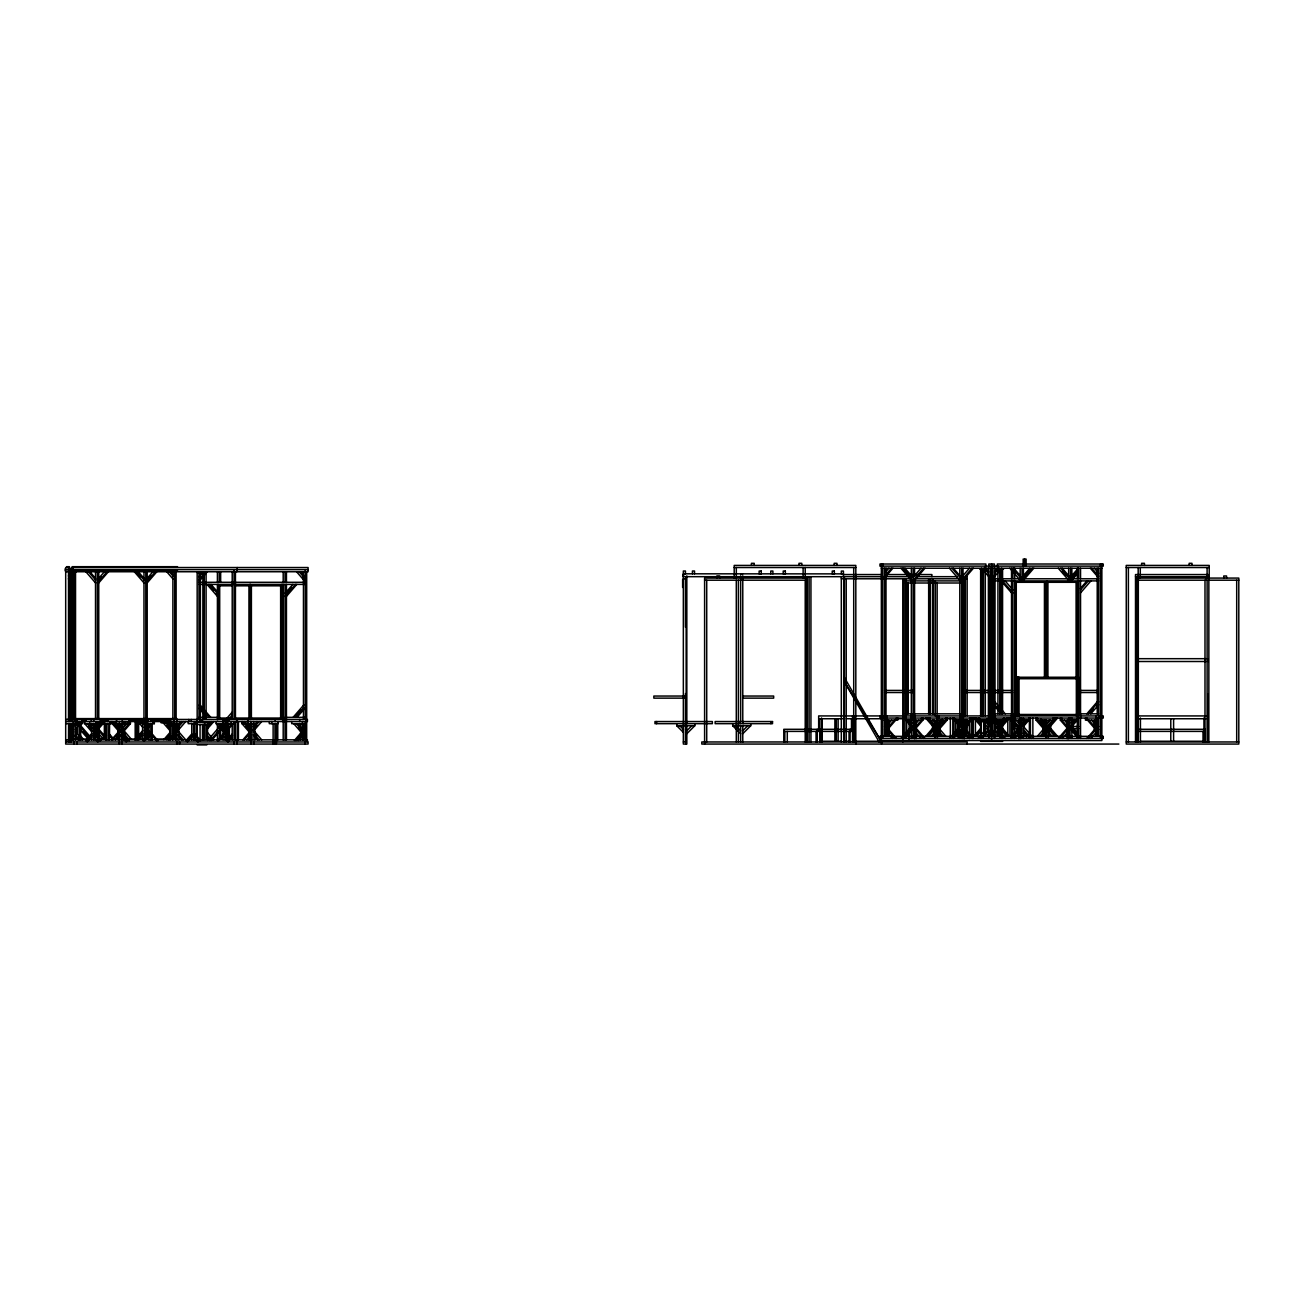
<?xml version="1.0" encoding="UTF-8"?>
<svg xmlns="http://www.w3.org/2000/svg" width="1304" height="1304" viewBox="0 0 1304 1304"><rect width="100%" height="100%" fill="white"/><g stroke="black" fill="none" stroke-linecap="round" stroke-linejoin="round"><path stroke-width="1.5" d="M685.448 573.809L685.448 571.005L683.345 571.005L683.345 744.062L686.833 744.062L686.833 725.823M843.427 576.71L843.427 571.071L841.324 571.071L841.324 573.874L843.427 573.874L683.345 573.809M881.537 744.062L881.537 741.96L844.144 677.086L844.128 681.307L879.157 741.96M68.427 575.879L72.747 570.907M71.883 574.885L68.427 578.862L69.846 578.862L72.144 576.205M74.442 573.564L76.724 570.907M97.36 579.921L105.151 570.907M98.762 579.921L101.353 576.906M107.743 570.907L97.36 582.904L98.762 582.904L109.145 570.907M145.803 579.921L153.611 570.907M147.205 579.921L151.117 575.406M156.187 570.907L145.803 582.904L147.205 582.904L157.588 570.907M198.99 576.727L203.294 571.755M205.885 571.755L198.99 579.709L200.392 579.709L207.287 571.755M75.11 725.285L78.338 721.552M75.436 726.54L79.756 721.552M77.474 725.546L80.929 721.552M75.436 729.523L82.331 721.552M93.448 728.643L98.68 722.823M94.866 728.643L98.093 724.91M85.885 740.623L91.622 733.614M87.286 740.623L91.883 735.326M103.358 723.361L98.762 728.675L97.36 728.675M87.319 741.96L91.622 736.988M100.424 740.623L106.162 734.005M102.967 739.303L106.423 735.326M104.01 739.466L106.162 736.988M124.418 721.552L120.115 726.54L121.516 726.54L125.836 721.552M111.394 739.841L119.202 731.039M122.12 728.643L126.423 723.671M112.812 739.841L119.691 731.886L118.289 731.886M128.411 721.552L121.516 729.523L120.115 729.523M116.023 736.352L119.463 732.375M115.697 739.303L117.996 736.646M115.388 739.841L119.691 734.869L118.289 734.869M130.416 721.552L130.416 723.671L123.521 731.625L122.12 731.625L129.014 723.671L129.014 721.552M145.803 725.692L147.955 723.198M134.882 739.612L142.674 730.615M138.892 736.613L141.484 733.614M149.243 724.698L145.803 728.675L147.205 728.675L149.504 726.018M137.474 739.612L142.674 733.598M138.876 739.612L142.788 735.114M143.212 740.623L148.949 734.005M144.614 740.623L149.21 735.326M146.798 739.466L148.949 736.988M285.022 593.418L292.829 584.404M287.728 591.918L291.64 587.419M295.421 584.404L285.022 596.401L286.44 596.401L296.823 584.404M163.799 739.612L170.302 732.114M166.505 738.113L170.4 733.614M178.518 725.285L181.745 721.552M166.39 739.612L170.286 735.114M183.147 721.552L178.844 726.54L177.442 726.54M167.792 739.612L170.4 736.613M168.721 739.841L175.616 731.886L177.018 731.886L170.123 739.841M185.738 721.552L178.844 729.523L177.442 729.523M172.715 739.841L177.018 734.869L175.616 734.869M185.999 740.623L191.737 734.005M187.401 740.623L191.998 735.326M187.434 741.96L191.737 736.988M206.586 725.285L209.814 721.552M206.912 726.54L211.215 721.552M206.651 728.186L211.248 722.889M206.912 729.523L213.807 721.552M207.646 740.46L232.21 712.114L232.21 715.097L210.237 740.46M211.639 740.46L232.324 716.597M229.243 723.671L224.924 728.643L226.342 728.643M217.36 740.623L223.098 734.005M231.819 723.671L224.924 731.625L226.342 731.625L233.22 723.671M218.762 740.623L223.359 735.326M220.947 739.466L223.098 736.988M226.456 740.623L232.21 734.005M227.874 740.623L232.471 735.326M227.907 741.96L232.21 736.988M257.719 721.552L253.416 726.54L254.818 726.54L259.137 721.552M242.87 739.841L249.765 731.886L251.167 731.886L244.272 739.841M256.872 725.546L253.416 729.523L254.818 729.523L261.713 721.552M253.286 730.305L256.725 726.328M246.863 739.841L251.167 734.869L249.765 734.869M293.074 717.347L303.457 705.35L304.859 705.35M295.763 715.847L300.963 709.849M295.649 717.347L303.457 708.333L304.859 708.333L297.051 717.347M294.362 740.46L302.153 731.462M295.763 740.46L299.659 735.961M296.953 740.46L302.153 734.445M298.355 740.46L302.251 735.945M884.601 573.206L888.904 568.234M891.496 568.234L884.601 576.189L886.003 576.189L892.898 568.234M913.175 577.248L920.983 568.234M923.558 568.234L913.175 580.231L914.577 580.231L924.976 568.234M969.426 568.234L961.635 577.248L963.037 577.248M972.018 568.234L961.635 580.231L963.037 580.231L973.42 568.234M994.512 571.967L997.739 568.234M994.838 573.206L999.157 568.234M994.838 576.189L1001.733 568.234M887.405 725.122L891.724 720.15M894.299 720.15L887.405 728.105L888.823 728.105L895.718 720.15M1022.01 577.248L1029.818 568.234M1023.428 577.248L1029.932 569.734M1022.01 580.231L1032.409 568.234M1023.428 580.231L1033.811 568.234M900.966 738.439L911.349 726.442L912.751 726.442L902.368 738.439M918.896 720.15L914.577 725.122L915.995 725.122M903.542 738.439L911.349 729.425M904.96 738.439L912.751 729.425M922.873 718.048L922.873 720.15L915.995 728.105L914.577 728.105L921.472 720.15L921.472 718.048M925.661 736.336L932.539 728.365L935.359 728.365L928.464 736.336M927.062 736.336L933.957 728.365M939.01 723.019L942.238 719.286M938.815 725.122L943.118 720.15M941.309 723.345L943.607 720.688M931.056 736.336L935.359 731.348M1070.47 577.248L1078.261 568.234M947.111 718.048L947.111 720.15L940.217 728.105L938.815 728.105L945.693 720.15L945.693 718.048M1071.872 577.248L1078.375 569.734M1070.47 580.231L1078.261 571.233M1071.872 580.231L1078.359 572.733M949.41 738.439L959.793 726.442M1080.429 588.397L1086.933 580.899M963.037 725.122L967.34 720.15M952.001 738.439L959.793 729.425M1080.543 589.897L1088.335 580.899M953.403 738.439L959.907 730.925M1080.543 592.88L1090.926 580.899M965.416 726.784L967.715 724.127M957.853 735.782L960.151 733.141M971.333 720.15L964.438 728.105L963.037 728.105L969.931 720.15L969.931 718.048M965.677 728.105L969.116 724.127M958.098 737.119L960.396 734.462M973.746 736.336L980.641 728.365M975.147 736.336L980.901 729.702M976.566 736.336L981.146 731.022M979.141 736.336L981.293 733.842M977.984 738.439L988.383 726.442L989.785 726.442M980.575 738.439L988.383 729.425M997.739 720.15L994.512 723.883L994.43 719.694M981.977 738.439L988.481 730.925M994.838 725.122L999.157 720.15M996.892 724.127L1000.331 720.15M994.838 728.105L1001.733 720.15M1000.853 721.78L1004.08 718.048M1000.918 724.665L1006.672 718.048M1008.073 718.048L1001.179 726.002L1002.58 726.002L1009.475 718.048M1022.76 722.644L1024.911 720.15M1011.105 736.939L1017.593 729.441M1010.649 738.439L1017.544 730.484L1018.962 730.484L1014.365 735.782M1023.086 723.883L1026.329 720.15M1022.906 725.464L1027.503 720.15M1023.086 725.464L1027.666 720.15M1023.167 726.784L1028.905 720.15L1028.905 718.048M1018.962 733.467L1014.642 738.439L1014.756 580.899M1049.149 720.15L1044.83 725.122L1046.248 725.122L1050.551 720.15M1037.316 736.336L1044.211 728.365M1047.128 725.464L1044.83 728.105L1046.248 728.105L1053.127 720.15L1053.127 718.048M1054.757 718.048L1047.862 726.002L1050.682 726.002L1057.577 718.048M1039.907 736.336L1044.211 731.348M1049.264 726.002L1056.159 718.048M1041.309 736.336L1043.461 733.842M1071.22 722.644L1073.371 720.15M1058.261 738.439L1068.644 726.442L1070.046 726.442L1059.663 738.439M1071.546 723.883L1074.773 720.15M1072.507 724.127L1075.947 720.15M1071.611 726.784L1077.365 720.15L1077.365 718.048M1062.238 738.439L1070.046 729.425L1068.644 729.425M1086.835 713.826L1097.218 701.829L1098.62 701.829L1088.237 713.826M1090.714 712.326L1093.322 709.311M1090.829 713.826L1098.62 704.812L1097.218 704.812M1086.835 738.439L1097.218 726.442L1098.62 726.442L1088.237 738.439M1090.829 738.439L1098.62 729.425L1097.218 729.425M686.833 730.745L691.805 725.774M686.833 733.728L694.787 725.774L694.787 723.671M742.775 730.745L747.746 725.774M742.775 733.728L750.729 725.774L750.729 723.671M66.602 566.686L69.422 566.686L69.422 568.788M177.54 566.686L72.307 566.686L72.307 568.788M734.201 567.533L855.815 567.533M1209.216 567.533L1126.216 567.533L1126.216 565.414L1209.216 565.414L1209.216 578.079M881.357 568.234L1101.864 568.234M68.623 568.788L73.317 568.788M979.679 569.082L982.841 569.082M996.37 569.082L998.799 569.082M1000.38 569.082L1003.558 569.082M65.689 569.636L308.086 569.636M68.427 570.907L177.54 570.907M65.689 571.755L308.086 571.755L308.086 567.533L71.394 567.533L71.394 569.636M197.165 572.603L199.985 572.603L200.066 721.552M1097.218 573.206L1098.62 573.206L1094.317 568.234M740.672 573.858L742.775 573.858M684.518 574.559L683.117 574.559L683.117 576.678L908.79 576.678M843.329 574.559L882.189 574.559M885.595 574.559L931.887 574.559L931.887 576.678M989.785 576.189L988.383 576.189L981.488 568.234M916.842 576.678L957.348 576.678M1135.507 576.678L1208.857 576.678L1208.857 741.96M174.296 578.862L172.894 578.862L165.999 570.907M683.345 578.78L686.148 578.78M841.324 578.78L911.414 578.78M914.837 578.78L967.16 578.78M993.436 578.78L1098.62 578.78M704.6 580.198L807.339 580.198M912.751 580.231L911.349 580.231L900.966 568.234M1136.077 580.198L1238.8 580.198M905.563 580.899L964.373 580.899L964.373 715.929M993.436 580.899L1098.62 580.899M198.99 582.301L304.859 582.301M1015.066 582.301L1078.375 582.301M905.563 583.002L964.373 583.002M198.99 584.404L304.859 584.404M218.485 585.822L232.34 585.822M236.301 585.822L282.919 585.822M1011.529 589.897L1012.931 589.897L1005.123 580.899M1138.213 658.683L1206.167 658.683M1138.213 661.503L1206.167 661.503M1016.272 677.249L1078.669 677.249L1078.669 715.929L1014.756 715.929M1017.984 678.732L1077.381 678.732M884.601 690.419L912.751 690.419M961.635 690.419L989.785 690.419M993.436 690.419L998.668 690.419M1002.483 690.419L1012.54 690.419M1079.516 690.419L1097.218 690.419M884.601 692.522L912.751 692.522M961.635 692.522L989.785 692.522M993.436 692.522L998.668 692.522M1002.483 692.522L1012.54 692.522M1079.516 692.522L1097.218 692.522M684.714 696.043L653.842 696.043L653.842 698.145L684.714 698.145M742.775 696.043L773.663 696.043L773.663 698.145L742.775 698.145M905.563 713.826L964.373 713.826M993.436 713.826L1012.931 713.826M1080.543 713.826L1098.62 713.826M1015.066 714.527L1016.272 714.527M1017.984 714.462L1078.375 714.527M1012.931 715.929L818.667 715.929L818.667 730.436M1080.543 715.929L1103.265 715.929L1103.265 718.048L879.956 718.048L879.956 715.929M1138.327 715.929L1206.053 715.929M198.99 717.347L218.827 717.347M285.022 717.347L304.859 717.347M218.485 718.048L232.34 718.048M236.301 718.048L282.919 718.048M68.427 718.602L69.846 718.602L69.846 570.907M818.667 718.748L842.563 718.748M846.394 718.748L882.661 718.748M895.75 718.748L903.835 718.748M922.026 718.748L928.089 718.748M945.318 718.748L955.424 718.748M1138.327 718.748L1206.053 718.748M65.689 719.449L307.418 719.449L307.418 721.552L65.689 721.552M884.177 720.15L897.771 720.15L897.771 718.048M905.856 718.048L905.856 720.15L922.873 720.15M930.094 718.048L930.094 720.15L947.111 720.15M954.316 718.048L954.316 720.15L972.572 720.15M991.611 720.15L979.434 720.15L979.434 718.048M993.404 720.15L1003.787 720.15L1003.787 718.048M1010.649 718.048L1010.649 720.15L1012.067 720.15L1011.888 718.048M1028.905 720.15L1013.289 720.15L1019.043 726.784M1036.109 718.048L1036.109 720.15L1053.127 720.15M1060.348 718.048L1060.348 720.15L1077.365 720.15M1097.642 720.15L1085.45 720.15L1085.45 718.048M81.924 720.721L86.08 720.721M100.147 720.721L104.19 720.721M129.014 720.721L147.205 720.721M152.633 720.721L170.791 720.721M998.799 720.998L996.37 720.998L996.37 718.879M684.372 721.552L654.967 721.552L654.967 723.671L712.343 723.671L712.343 721.552L687.192 721.552L687.192 723.671M197.165 722.4L207.499 722.4L207.499 724.519L197.165 724.519M170.661 722.823L161.125 722.823L161.125 720.721M65.689 723.671L82.804 723.671L82.804 721.552M84.744 721.552L84.744 723.671L101.745 723.671L101.745 721.552M114.703 723.671L130.416 723.671M154.377 723.671L145.412 723.671L145.412 721.552M172.03 723.671L179.528 723.671L179.528 721.552M197.1 723.671L188.2 723.671L188.2 721.552M209.341 723.671L207.939 723.671L207.939 721.552M216.203 721.552L216.203 723.671L234.035 723.671M242.006 721.552L242.006 723.671L256.497 723.671L256.497 721.552M305.283 723.671L291.688 723.671L291.688 721.552M989.785 725.122L988.383 725.122L984.064 720.15M1043.004 725.122L1044.406 725.122L1040.103 720.15M1067.226 725.122L1068.644 725.122L1064.341 720.15M676.76 723.671L676.76 725.774L694.787 725.774M732.718 723.671L732.718 725.774L750.729 725.774M118.289 726.54L119.691 726.54L115.388 721.552M175.616 726.54L177.018 726.54L172.715 721.552M249.765 726.54L251.167 726.54L246.863 721.552M1013.355 726.442L1021.602 726.442M1070.47 726.442L1078.718 726.442M1013.355 728.561L1021.602 728.561M1070.47 728.561L1078.718 728.561M118.289 729.523L119.691 729.523L112.812 721.552M852.523 729.295L783.785 729.295L783.785 741.96M963.037 729.425L961.635 729.425L969.426 738.439M1138.327 729.295L1205.14 729.295L1205.14 741.96M94.377 730.778L95.779 730.778M119.756 730.778L118.338 730.778L111.459 722.823M783.785 731.397L852.523 731.397M1138.327 731.397L1205.14 731.397M250.303 731.625L248.901 731.625L242.006 723.671M120.115 731.886L121.516 731.886L128.411 739.841M177.442 731.886L178.844 731.886L185.738 739.841M253.416 731.886L254.818 731.886L261.713 739.841M177.442 734.869L178.844 734.869L183.147 739.841M986.9 734.918L989.247 734.918M993.974 734.918L996.321 734.918M961.227 736.336L879.956 736.336L879.956 738.439L1103.265 738.439L1103.265 736.336L1022.157 736.336M964.275 736.336L968.97 736.336M971.301 736.336L1018.962 736.336L1018.962 728.235M194.964 736.988L193.562 736.988L197.866 741.96M226.342 736.988L224.924 736.988L227.075 739.466M74.524 739.009L88.639 739.009M98.126 739.009L103.081 739.009M126.39 739.009L145.168 739.009M155.257 739.009L176.855 739.009M65.689 739.841L307.418 739.841L307.418 741.96M819.711 741.259L841.553 741.259M845.367 741.259L849.491 741.259M853.908 741.259L960.885 741.259M980.575 741.389L1002.662 741.389M1140.429 741.259L1203.934 741.259M65.689 741.96L308.086 741.96L308.086 744.062L65.689 744.062L65.689 567.533L68.509 567.533L68.509 721.552M683.345 741.96L686.148 741.96M1126.265 741.96L1238.8 741.96M1118.865 744.062L701.796 744.062L701.796 741.96L967.16 741.96L967.16 744.062M197.165 744.91L206.798 744.91M735.701 725.774L740.672 730.745M732.718 725.774L740.672 733.728M679.743 725.774L683.475 729.506M676.76 725.774L683.394 732.408M1091.725 568.234L1098.62 576.189L1097.218 576.189L1090.323 568.234M1062.238 568.234L1070.046 577.248L1068.644 577.248L1060.837 568.234M1062.255 571.233L1066.15 575.732M1058.261 568.234L1068.644 580.231M1013.795 568.234L1020.298 575.749M1013.681 569.734L1020.184 577.248M1009.801 568.234L1020.184 580.231M1002.548 580.899L1012.931 592.88L1011.529 592.88L1001.13 580.899M985.482 568.234L988.709 571.967M984.064 568.234L988.383 573.206M1091.497 720.15L1095.816 725.122M1088.921 720.15L1095.816 728.105L1094.398 728.105L1087.52 720.15M953.403 568.234L959.907 575.749M952.001 568.234L959.793 577.248M949.41 568.234L959.793 580.231M1073.176 727.942L1078.359 733.94M1071.758 727.942L1078.261 735.44M1073.176 730.925L1075.767 733.94M1071.774 730.925L1076.974 736.939M1060.348 720.15L1067.226 728.105L1068.644 728.105L1061.749 720.15L1061.749 718.048M1057.577 736.336L1050.682 728.365L1047.862 728.365L1054.757 736.336M1049.264 728.365L1056.159 736.336M1040.983 719.286L1044.211 723.019M1039.614 720.688L1041.912 723.345M1047.862 731.348L1052.165 736.336M904.96 568.234L912.751 577.248M1036.109 720.15L1043.004 728.105L1044.406 728.105L1037.528 720.15L1037.528 718.048M903.542 568.234L911.349 577.248M902.368 568.234L911.463 578.731M1023.428 726.442L1033.811 738.439M1015.881 720.15L1020.184 725.122M1023.428 729.425L1031.219 738.439M1023.314 730.925L1029.818 738.439M1014.365 722.807L1017.805 726.784L1011.888 720.15M1023.086 733.141L1026.525 737.119M994.838 701.829L1005.237 713.826M1010.649 720.15L1016.403 726.784M994.838 704.812L1002.646 713.826M994.74 706.312L1001.244 713.826M1009.475 736.336L1002.58 728.365L1001.179 728.365L1008.073 736.336M1004.618 732.343L1006.916 735M1000.918 729.702L1006.672 736.336M1000.853 732.603L1004.08 736.336M994.838 726.442L1005.237 738.439M994.838 729.425L1002.646 738.439M985.482 720.15L988.709 723.883L988.791 719.694M994.74 730.925L1001.244 738.439M982.89 720.15L985.188 722.807M981.488 720.15L988.383 728.105M979.141 718.048L981.293 720.525M976.566 718.048L981.146 723.345M975.147 718.048L980.901 724.665M973.746 718.048L980.641 726.002M958.31 720.15L960.461 722.644M973.42 738.439L963.037 726.442L961.635 726.442L972.018 738.439M956.908 720.15L960.135 723.883M965.677 730.484L967.976 733.141M955.718 720.15L960.314 725.464M954.316 720.15L960.054 726.784M965.351 734.706L967.503 737.2M934.088 720.15L938.391 725.122L936.973 725.122L932.67 720.15M939.01 728.365L945.905 736.336M934.935 724.127L938.391 728.105L936.973 728.105L930.094 720.15M928.464 718.048L935.359 726.002L932.539 726.002L925.661 718.048M939.01 731.348L943.314 736.336M927.062 718.048L933.957 726.002M939.76 733.842L941.912 736.336M909.85 720.15L912.001 722.644M924.976 738.439L914.577 726.442L913.175 726.442L923.558 738.439M908.448 720.15L911.675 723.883M907.274 720.15L909.573 722.807M905.856 720.15L911.61 726.784M913.175 729.425L920.983 738.439M896.386 738.439L886.003 726.442L884.601 726.442L894.984 738.439M884.601 729.425L892.392 738.439M300.556 571.755L304.859 576.727L303.457 576.727L299.138 571.755M302.561 577.053L304.859 579.709L303.457 579.709L296.562 571.755M211.02 584.404L218.827 593.418L217.409 593.418L209.618 584.404M208.444 584.404L213.628 590.402M216.219 593.401L218.827 596.401L217.409 596.401L207.026 584.404M169.993 570.907L174.296 575.879L172.894 575.879L168.591 570.907M297.736 723.671L302.039 728.643L300.637 728.643L296.334 723.671M298.6 727.648L302.039 731.625L300.637 731.625L293.742 723.671M137.588 570.907L144.076 578.422M136.17 570.907L143.978 579.921M136.301 572.407L140.196 576.906M133.595 570.907L143.978 582.904M244.272 721.552L251.167 729.523L249.765 729.523L242.87 721.552M254.573 733.207L256.872 735.863M259.137 739.841L254.818 734.869L253.416 734.869L257.719 739.841M245.722 726.328L248.004 728.969M89.128 570.907L95.632 578.422M220.197 723.671L222.348 726.149M87.727 570.907L95.518 579.921M218.795 723.671L223.098 728.643M85.135 570.907L95.518 582.904M229.781 737.982L226.342 734.005L224.924 734.005L229.52 739.303M210.792 717.347L200.392 705.35L198.99 705.35L209.373 717.347M216.203 723.671L223.098 731.625M200.392 708.333L203 711.332M198.99 708.333L206.798 717.347M206.912 731.886L213.807 739.841M206.912 734.869L210.14 738.602M206.586 736.108L209.814 739.841M206.896 737.461L209.488 740.46M200.718 740.623L194.964 734.005L193.562 734.005L199.3 740.623M170.123 721.552L177.018 729.523L175.616 729.523L168.721 721.552M167.173 722.823L170.416 726.556M178.518 736.108L181.745 739.841M165.771 722.823L170.074 727.795M166.896 725.48L170.335 729.458M163.196 722.823L170.074 730.778M152.177 734.005L157.931 740.623M140.75 721.96L142.902 724.437M149.813 732.114L147.205 729.115L145.803 729.115L149.699 733.614M152.405 735.114L154.997 738.113M151.932 735.326L156.513 740.623M147.205 732.098L149.813 735.114M138.24 722.041L142.821 727.339M145.803 732.098L149.699 736.613M131.166 739.009L124.271 731.039L122.853 731.039L125.151 733.696M117.393 723.671L119.544 726.149M128.574 739.009L124.271 734.022L122.12 734.005L127.857 740.623M123.521 734.005L129.259 740.623M122.853 734.022L127.173 739.009M119.137 730.305L111.394 721.552L111.541 723.671L102.625 723.671L102.674 720.721M125.836 739.841L121.516 734.869L120.115 734.869L124.418 739.841M122.12 736.988L126.423 741.96M109.389 734.005L113.986 739.303M109.129 735.326L112.584 739.303M105.249 736.613L98.762 729.115L97.36 729.115L105.135 738.113M89.65 722.823L91.802 725.317M97.36 732.098L102.56 738.113M88.721 723.671L91.965 727.404M101.516 739.792L95.779 733.158L94.377 733.158L100.115 739.792M87.319 723.671L91.622 728.643M88.444 726.328L91.883 730.305M100.604 740.623L94.866 734.005L93.448 734.005L99.202 740.623M84.744 723.671L91.622 731.625M93.448 736.988L97.767 741.96M68.933 712.114L76.675 721.063M80.555 725.546L90.889 737.477M68.802 713.614L75.273 721.063M80.441 727.045L89.487 737.477M83.146 731.511L88.313 737.477M68.819 716.597L72.682 721.063M80.441 730.028L88.199 738.977M79.805 735.016L83.244 739.009M75.436 731.886L82.331 739.841M75.436 734.869L79.756 739.841M75.11 736.108L78.338 739.841M881.602 741.96L844.144 681.307L844.144 677.086M1236.697 580.198L1236.697 741.96M1226.559 578.079L1226.559 575.977L1223.755 575.977L1223.755 578.079M1208.156 576.678L1208.156 574.559L1135.507 574.559L1135.507 741.96M1208.156 658.683L1208.156 661.503M1208.156 694.266L1208.156 741.96M1207.096 567.533L1207.096 578.079M1207.113 580.198L1207.113 741.96M1206.053 576.678L1206.053 578.78M1204.994 580.198L1204.994 741.96M1203.934 717.95L1203.934 742.123M1203.021 731.397L1203.021 741.96M1191.986 565.414L1191.986 563.312L1189.166 563.312L1189.166 565.414M1173.6 718.748L1173.6 741.259M1170.78 718.748L1170.78 741.259M1144.439 565.414L1144.439 563.312L1141.619 563.312L1141.619 565.414M1140.429 717.95L1140.429 742.123M1140.283 567.533L1140.283 578.079M1138.327 576.678L1138.327 741.96M1138.18 567.533L1138.18 578.079M1138.18 580.198L1138.18 741.96M1136.208 741.96L1136.077 578.079L1238.8 578.079L1238.8 744.062L1126.265 744.062L1126.265 567.533M1128.384 567.533L1128.384 741.96M1102.532 736.336L1102.532 738.439M1101.864 564.013L1101.864 740.542L881.357 740.542L881.357 564.013M1100.446 564.013L1100.446 566.132M1100.446 568.234L1100.446 738.439M1098.62 568.234L1098.62 715.929M1098.62 718.048L1098.62 736.336M1097.218 568.234L1097.218 713.907M1097.218 718.048L1097.218 736.336M1096.224 715.929L1096.224 718.048M1095.816 720.15L1095.816 736.336M1094.398 720.15L1094.398 730.256M1086.868 718.048L1086.868 720.15M1080.543 568.234L1080.543 578.78M1080.543 580.899L1080.543 738.439M1078.718 568.234L1078.718 578.78M1078.718 580.899L1078.718 738.439M1078.375 580.899L1078.375 715.929M1077.381 677.249L1077.381 715.929M1077.3 568.234L1077.3 578.78M1077.153 582.301L1077.153 677.917M1077.3 718.243L1077.3 738.439M1076.338 677.249L1076.338 715.929M1076.093 582.301L1076.093 677.917M1071.872 568.234L1071.872 576.335M1071.872 718.048L1071.872 738.439M1070.47 568.234L1070.47 580.394M1070.046 718.048L1070.046 738.439M1068.644 568.234L1068.644 580.394M1068.644 718.048L1068.644 738.7M1067.226 720.15L1067.226 738.7M1050.682 724.193L1050.682 730.256M1049.264 726.214L1049.264 736.336M1048.286 736.336L1048.286 738.439M1047.927 582.301L1047.927 677.917M1047.862 726.214L1047.862 736.336M1046.721 580.899L1046.721 677.917M1046.248 720.15L1046.248 736.336M1046.036 720.15L1045.857 738.439M1045.498 582.301L1045.498 677.917M1044.439 582.301L1044.439 677.917M1044.406 720.15L1044.406 736.336M1043.004 720.15L1043.004 736.336M1032.866 718.048L1032.866 736.336M1030.421 718.048L1030.421 736.336M1029.378 718.048L1029.378 734.299M1026.118 566.132L1026.118 559.09L1023.167 559.09L1023.167 566.132M1024.651 559.09L1024.651 566.132M1023.428 568.234L1023.428 576.335M1023.428 718.048L1023.428 738.439M1022.01 568.234L1022.01 580.394M1021.602 718.048L1021.602 738.439M1020.184 568.234L1020.184 580.394M1020.184 718.048L1020.184 738.7M1019.043 677.249L1019.043 715.929M1018.783 720.15L1018.783 723.867M1018.783 727.567L1018.783 738.7M1017.984 677.249L1017.984 715.929M1017.756 677.249L1017.756 715.929M1017.544 728.235L1017.544 736.336M1016.696 677.249L1016.696 715.929M1016.272 582.301L1016.272 715.929M1015.229 582.301L1015.229 677.917M1015.066 580.899L1015.066 715.929M1014.756 568.234L1014.756 578.78M1012.931 568.234L1012.931 578.78M1012.931 580.899L1012.931 738.439M1011.529 568.234L1011.529 578.78M1011.529 580.899L1011.529 738.439M1009.915 718.048L1009.915 736.336M1007.796 718.048L1007.796 736.336M1002.58 569.082L1002.58 711.902M1002.58 724.828L1002.58 728.659M1001.977 720.069L1001.977 736.336M1001.179 569.082L1001.179 711.902M1001.179 724.828L1001.179 728.659M1000.918 720.069L1000.918 736.336M999.76 569.082L999.76 713.924M999.549 720.069L999.549 734.299M998.489 722.106L998.489 736.336M997.984 566.132L997.984 566.963M997.935 569.082L997.935 713.924M997.951 722.905L997.951 736.336M997.299 566.963L997.332 564.013L1103.265 564.013L1103.265 566.132L879.956 566.132L879.956 564.013L985.889 564.013L985.922 566.963M994.838 568.234L994.838 715.929M994.838 718.048L994.838 736.336M994.512 736.336L994.512 738.439L994.43 730.256M994.463 566.963L994.43 564.013L988.791 564.013L988.774 566.963M994.43 575.113L994.43 713.924M994.43 715.929L994.43 718.048M993.012 568.234L993.012 715.929M993.012 718.048L993.012 736.336M991.611 564.013L991.611 740.542M990.209 568.234L990.209 715.929M990.209 718.048L990.209 736.336M988.791 575.113L988.791 718.048M988.791 730.256L988.791 738.439L988.709 736.336M988.383 568.234L988.383 715.929M988.383 718.048L988.383 736.336M986.867 718.879L986.867 720.998M985.237 566.132L985.237 566.963M985.286 569.082L985.286 715.929M985.27 724.828L985.27 736.336M984.732 722.106L984.732 736.336M983.689 720.069L983.689 734.299M983.461 569.082L983.461 715.929M982.042 569.082L982.042 715.929M981.244 720.069L981.244 736.336M980.641 569.082L980.641 715.929M980.641 724.828L980.641 728.659M975.425 720.069L975.425 736.336M973.322 718.048L973.322 736.336M972.572 718.048L972.572 738.439M971.333 718.048L971.154 736.401M969.328 722.188L969.328 738.439M967.16 576.678L967.16 715.766M967.16 719.792L967.16 733.891M965.677 720.15L965.677 736.336M965.335 578.78L965.335 715.766M964.438 720.15L964.438 738.7M963.346 715.929L963.346 718.048M963.037 568.234L963.037 727.567M963.037 730.338L963.037 738.7M961.635 568.234L961.635 738.439M959.793 568.234L959.793 738.439M958.782 720.15L958.782 736.401M957.38 722.188L957.38 736.401M955.555 720.15L955.555 736.401M953.843 718.048L953.843 734.299M952.8 718.048L952.8 734.299M950.355 718.048L950.355 736.336M940.217 720.15L940.217 736.336M939.108 715.929L939.108 718.048M938.815 720.15L938.815 736.336M937.152 583.002L937.152 713.826M937.185 720.15L937.364 738.439M936.973 720.15L936.973 736.336M936.679 715.929L936.679 718.048M935.327 580.899L935.327 715.929M935.359 726.214L935.359 736.336M934.935 736.336L934.935 738.439M933.957 726.214L933.957 736.336M933.501 583.002L933.501 713.826M932.947 578.78L932.947 713.761M932.8 583.002L932.8 713.826M932.539 724.193L932.539 730.256M930.518 578.78L930.518 713.761M930.062 578.683L930.062 713.744M929.459 578.78L929.459 713.761M928.66 578.683L928.66 713.744M915.995 720.15L915.995 725.709M915.995 731.283L915.995 738.7M914.886 715.929L914.886 718.048M914.577 568.234L914.577 576.335M914.577 580.394L914.577 738.7M913.175 568.234L913.175 738.439M911.349 568.234L911.349 738.439M909.149 722.497L909.149 741.259M908.106 583.002L908.106 713.826M907.388 583.002L907.388 713.826M906.704 720.623L906.704 731.87M906.264 580.899L906.264 715.929M906.019 578.78L906.019 733.891M904.194 578.78L904.194 735.912M902.775 578.78L902.775 741.96M896.353 718.048L896.353 720.15M888.823 720.15L888.823 736.336M887.405 720.15L887.405 736.336M886.997 715.929L886.997 718.048M886.003 568.234L886.003 572.277M886.003 576.319L886.003 715.929M886.003 718.048L886.003 726.165M886.003 730.24L886.003 736.336M885.579 720.15L885.579 726.214M885.579 730.256L885.579 736.336M884.601 568.234L884.601 715.929M884.601 718.048L884.601 736.336M882.775 564.013L882.775 566.132M882.775 568.234L882.775 738.439M880.689 736.336L880.689 738.439M855.815 744.062L855.815 565.414L734.201 565.414L734.201 578.079M854.968 718.748L854.968 742.123M854.348 715.929L854.348 718.748M853.712 567.533L853.712 741.96M852.523 715.929L852.523 742.123M851.479 718.748L851.479 730.436M850.094 729.295L850.094 741.96M849.034 731.397L849.034 741.96M846.214 578.78L846.214 741.96M844.389 576.678L844.389 741.96M844.128 576.678L844.128 741.96M841.324 576.678L841.324 741.96M838.13 718.748L838.13 741.259M836.972 565.414L836.972 563.312L834.169 563.312L834.169 565.414M836.304 718.748L836.304 741.259M834.886 718.748L834.886 741.259M822.156 718.748L822.156 742.123M821.553 717.95L821.553 742.058M820.183 731.397L820.183 741.96M819.711 718.748L819.711 742.123M817.201 729.295L817.201 741.96M816.679 731.397L816.679 741.96M816.141 731.397L816.141 741.96M810.941 576.678L810.941 741.96M809.116 576.678L809.116 742.041M807.339 741.96L807.339 578.079L704.6 578.079L704.6 744.062M807.29 576.678L807.29 742.041M805.888 576.678L805.888 742.041M805.22 567.533L805.22 578.079M805.22 580.198L805.22 741.96M803.117 567.533L803.117 578.079M801.781 565.414L801.781 563.312L798.977 563.312L798.977 565.414M787.29 731.397L787.29 741.96M784.845 731.397L784.845 741.96M772.897 573.858L772.897 571.038L770.778 571.038L770.778 573.858M770.908 721.552L770.908 723.671M754.234 565.414L754.234 563.312L751.43 563.312L751.43 565.414M743.133 721.552L743.133 723.671M742.775 575.879L742.775 721.78M742.775 725.823L742.775 742.041M740.672 575.879L740.672 721.78M740.672 725.823L740.672 742.041M740.313 721.552L740.313 723.671M738.406 580.198L738.406 741.96M736.304 567.533L736.304 578.079M736.304 580.198L736.304 741.96M719.661 578.079L719.661 575.977L716.841 575.977L716.841 578.079M706.719 580.198L706.719 741.96M694.527 573.809L694.527 571.005L692.424 571.005L692.424 573.809M686.833 575.879L686.833 721.78M686.148 576.678L686.148 744.062M685.448 579.481L685.448 627.175M685.448 693.565L685.448 741.259M682.628 579.481L682.628 587.452M656.597 721.552L656.597 723.671M306.685 571.755L306.685 719.449M306.685 721.552L306.685 739.841M306 719.449L306 721.552M305.283 569.636L305.283 719.449M305.283 721.552L305.283 739.841M305.283 741.96L305.283 744.062M303.881 723.671L303.881 739.841M303.457 571.755L303.457 719.449M303.457 723.59L303.457 739.841M302.463 721.552L302.463 739.841M300.637 723.671L300.637 739.841M299.659 719.449L299.659 721.552M286.44 571.755L286.44 582.301M286.44 584.404L286.44 739.938M285.022 571.755L285.022 582.301M285.022 584.404L285.022 739.938M283.196 571.755L283.196 582.301M283.196 584.404L283.196 739.938M282.919 584.404L282.919 719.449M281.762 584.404L281.86 719.449M280.637 585.822L280.637 718.048M278.078 721.552L278.078 723.671L269.309 723.671L269.309 721.552M277.768 723.671L277.768 739.922M276.366 723.671L276.366 744.062M275.258 719.449L275.258 721.552M274.948 723.671L274.948 744.062M273.123 723.671L273.123 744.062M271.737 721.552L271.737 723.671M254.818 723.671L254.818 739.841M253.677 721.552L253.677 723.671M253.677 741.96L253.677 744.062M252.992 723.671L252.992 739.841M251.395 585.822L251.395 718.048M251.167 723.671L251.167 739.841M250.873 721.552L250.727 731.756M250.727 735.798L250.727 739.841M250.873 741.96L250.873 744.062M250.172 584.404L250.172 719.449M250.058 584.404L250.058 719.449M249.765 723.671L249.765 731.756M249.765 735.798L249.765 739.841M248.95 585.822L248.95 718.048M248.901 723.671L248.901 739.841M248.053 719.449L248.053 721.552M238.42 721.552L238.42 739.841M237.361 721.552L237.361 739.841M237.246 567.533L237.246 569.636M236.855 569.636L236.855 571.755M236.855 719.449L236.855 721.552M236.855 739.841L236.855 744.062M235.437 571.755L235.437 719.449M235.437 721.552L235.437 739.841M234.035 569.636L234.035 719.449M234.035 721.552L234.035 739.841M234.035 741.96L234.035 744.062M232.21 571.755L232.21 719.449M232.21 723.59L232.21 739.841M231.215 721.552L231.215 723.671M229.325 727.73L229.325 737.885M228.412 719.449L228.412 721.552M227.907 723.671L227.907 737.885M226.537 721.552L226.537 723.671M226.505 729.229L226.505 736.646M226.342 723.671L226.342 739.841M224.924 723.671L224.924 739.841M223.098 725.692L223.098 739.841M222.805 719.449L222.805 721.552M220.653 571.755L220.653 582.301M220.653 729.832L220.653 737.917M219.691 585.822L219.691 718.048M219.251 571.755L219.251 582.301M219.251 731.854L219.251 739.938M218.485 584.404L218.485 719.449M217.409 571.755L217.409 582.301M217.409 584.404L217.409 719.743M217.409 723.785L217.409 739.938M207.532 727.648L207.532 733.744M206.912 724.519L206.912 739.841M206.097 719.449L206.097 572.603L202.87 572.603L202.87 719.449M205.087 724.519L205.087 739.841M204.695 722.4L204.695 724.519M204.272 572.603L204.272 719.449M203.685 724.519L203.685 739.841M203.554 724.519L203.554 739.841M202.495 719.449L202.446 721.552M202.495 724.519L202.495 739.841M201.028 719.449L201.028 721.552M200.392 571.755L200.392 717.428M200.066 724.519L200.066 739.841M198.99 571.755L198.99 719.449M197.165 571.755L197.165 737.934M197.1 721.552L197.116 735.798M195.698 721.552L195.698 723.671M194.964 723.671L194.964 739.922M194.296 721.552L194.296 723.671M193.562 723.671L193.562 739.922M191.737 723.671L191.737 739.922M191.28 719.449L191.28 721.552M188.754 719.449L188.754 721.552M179.528 741.96L179.528 744.062M178.844 723.671L178.844 739.841M176.855 720.721L176.855 718.602L73.709 718.602L73.709 571.755M177.018 723.671L177.018 739.841M176.708 721.552L176.708 723.671M176.708 741.96L176.708 744.062M176.121 570.907L176.121 718.602M176.121 728.838L176.121 732.913M175.616 723.671L175.616 731.756M175.616 735.798L175.616 739.841M174.72 570.907L174.72 718.602M174.72 722.742L174.72 739.009M173.905 719.449L173.905 721.552M173.318 724.845L173.318 739.009M172.894 570.907L172.894 718.602M172.894 726.817L172.894 739.009M171.916 724.845L171.916 736.972M170.074 722.823L170.074 739.009M154.377 721.552L154.312 723.671M152.959 721.552L152.959 723.671M152.177 723.671L152.242 739.922M150.856 719.449L150.856 721.552M150.84 723.671L150.84 739.922M149.015 723.671L149.015 739.922M148.33 719.449L148.33 721.552M147.205 570.907L147.205 718.683M147.238 719.449L147.238 721.552M147.205 737.053L147.205 722.823L138.746 722.823L138.746 720.721M146.879 721.552L146.879 723.671M145.803 570.907L145.803 718.683M145.803 722.823L145.803 739.515M144.402 722.823L144.402 739.515M143.978 570.907L143.978 718.683M142.576 722.823L142.576 739.515M141.191 720.721L141.191 722.823M138.664 721.552L138.664 739.841M137.605 721.552L137.605 739.841M136.219 721.552L136.219 739.841M135.176 721.552L135.176 739.841M124.271 728.887L124.271 736.972M123.521 729.735L123.521 739.841M122.413 719.449L122.201 723.671M122.201 741.96L122.201 744.062M122.12 723.671L122.12 739.841M121.516 723.671L121.516 739.841M119.691 723.671L119.691 739.841M119.397 721.552L119.397 723.671M119.202 728.887L119.202 734.022M119.397 741.96L119.397 744.062M118.289 723.671L118.289 739.841M116.578 719.449L116.578 721.552M110.139 721.552L110.139 723.671M109.585 723.59L109.422 739.922M108.33 719.449L108.33 721.552M108.004 723.671L108.004 739.922M107.417 719.449L107.417 721.552M106.178 723.671L106.162 739.922M106.097 723.59L106.097 739.841M105.803 719.449L105.803 721.552M105.445 719.449L105.445 721.552M104.369 722.742L104.369 736.972M104.059 721.552L104.059 723.671M101.256 720.721L101.256 722.823L102.674 722.823L94.866 731.625L93.448 731.625L100.343 723.671L100.343 721.552M98.762 570.907L98.762 718.683M98.762 726.882L98.762 739.075M97.36 570.907L97.36 718.683M97.36 722.823L97.36 737.656M95.942 722.823L95.942 733.956M95.779 722.823L95.779 732.929M95.518 570.907L95.518 718.683M94.801 723.671L94.866 739.841M93.758 719.449L93.758 721.552M93.448 723.671L93.448 739.841M91.573 723.671L91.622 739.841M91.329 719.449L91.329 721.552M81.402 721.552L81.402 723.671M80.685 723.671L80.685 739.922M79.267 723.671L79.267 737.885M77.441 727.73L77.441 733.826M76.757 719.449L76.757 721.552M76.74 741.96L76.74 744.062M76.431 719.449L76.431 721.552M76.365 727.502L76.365 734.022M76.023 721.552L76.023 723.671M75.534 571.755L75.534 718.602M75.436 739.841L75.322 721.552M74.621 571.755L74.621 719.449M73.921 741.96L73.921 744.062M73.611 723.671L73.611 739.841M73.22 721.552L73.22 723.671M72.796 567.533L72.796 569.636M72.796 571.755L72.796 719.449M72.307 571.755L72.307 714.576M71.394 571.755L71.394 719.449M70.97 719.449L71.019 721.552M71.019 723.671L70.97 741.96M70.481 718.602L70.481 720.721M69.503 718.602L69.552 721.552M69.65 723.671L69.552 741.96M69.422 571.755L69.422 720.721M68.933 571.755L68.933 713.386M68.59 723.671L68.509 741.96M65.2 568.788L65.2 570.907M761.243 571.054L759.14 571.054L759.14 573.858L761.243 573.858L761.243 571.054M785.334 571.054L783.215 571.054L783.215 573.858L785.334 573.858L785.334 571.054M834.348 571.054L832.229 571.054L832.229 573.874L834.348 573.874L834.348 571.054M772.522 721.552L715.162 721.552L715.162 723.671L772.522 723.671L772.522 721.552M72.209 739.841L72.209 723.671L72.079 739.841"/></g></svg>
